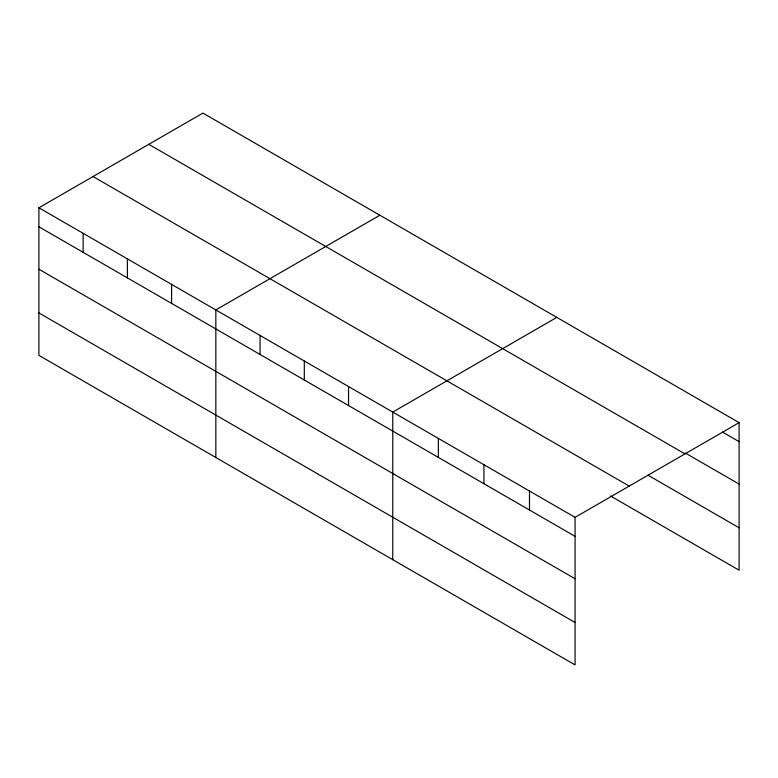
<?xml version="1.0" encoding="UTF-8"?>
<svg xmlns="http://www.w3.org/2000/svg" width="778" height="778" viewBox="0 0 778 778"><rect width="100%" height="100%" fill="white"/><g stroke="black" fill="none" stroke-linecap="round" stroke-linejoin="round"><path stroke-width="1.17" d="M38.9 207.784L575.078 517.341L575.078 664.918L38.9 355.361L38.9 207.784L202.922 113.082L739.1 422.639L739.1 570.216L610.662 496.063M379.859 215.234L215.837 309.936L215.837 457.513M556.805 317.385L392.773 412.087L392.773 559.674M575.078 517.341L739.1 422.639M722.529 432.082L739.1 441.651M685.243 452.981L739.1 484.081M148.793 144.329L684.971 453.885M647.948 475.164L739.1 527.795M93.029 176.528L629.207 486.085M38.9 226.787L575.078 536.343M38.9 269.217L575.078 578.774M38.9 312.931L575.078 622.488M529.497 491.025L529.497 510.037M483.926 464.709L483.926 483.721M438.354 438.403L438.354 457.406M348.544 386.549L348.544 405.562M304.305 361.011L304.305 380.024M260.076 335.474L260.076 354.486M171.607 284.398L171.607 303.401M127.368 258.86L127.368 277.863M83.139 233.322L83.139 252.325"/></g></svg>
